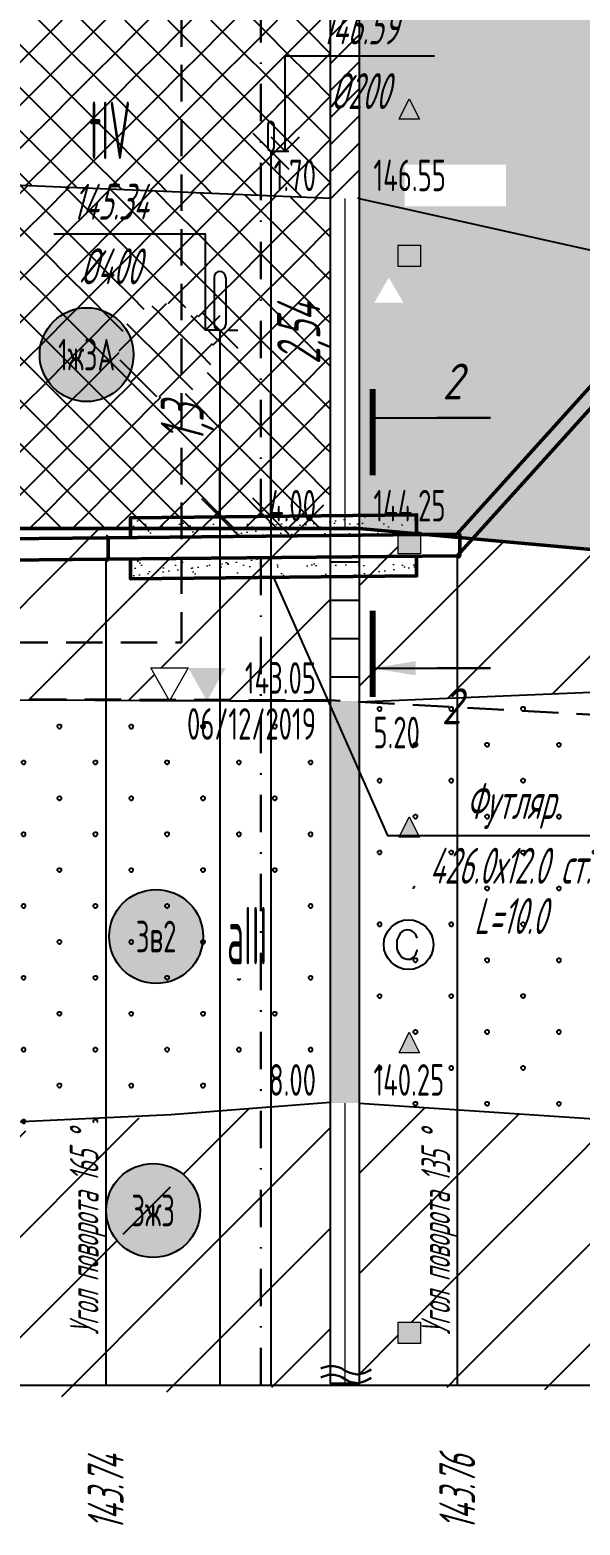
# Model space of a CAD drawing. Header units: metres. Extents: x -30 to 2050, y -904 to 400.
# Drawn here: x 759.4 to 797.7, y 120.2 to 224.4 of the extents above; entities that cross this region are included whole.
import ezdxf
from ezdxf.enums import TextEntityAlignment as Align

# ---------------------------------------------------------------- set-up
doc = ezdxf.new("R2010")
doc.units = ezdxf.units.M
doc.header["$LTSCALE"] = 0.2
doc.linetypes.add('DASHDOT', pattern=[27, 13, -7, 0, -7])
doc.linetypes.add('штриховая', pattern=[19.05, 12.7, -6.35])
for name, color, linetype in [('Level 1', 7, 'Continuous'), ('ВЫНОСКИ', 7, 'Continuous'), ('МГТ_ИГ_Геология', 252, 'Continuous'), ('Примыкания', 7, 'Continuous'), ('Таблица', 7, 'Continuous'), ('Трубы', 7, 'Continuous'), ('Узлы', 7, 'Continuous'), ('Футляры', 7, 'Continuous')]:
    doc.layers.add(name, color=color, linetype=linetype)
for name, color, linetype, lineweight in [('МГТ_НВК_В1_выноски', 7, 'Continuous', 30), ('МГТ_НВК_котлованы', 7, 'Continuous', 30), ('МГТ_НВК_Линии построения профиля', 7, 'Continuous', 25), ('МГТ_НВК_Текст', 7, 'Continuous', 25)]:
    doc.layers.add(name, color=color, linetype=linetype, lineweight=lineweight)
doc.styles.add('SPDS', font='SPDS', dxfattribs={"width": 0.7, "oblique": 15, "height": 2.5})
doc.styles.add('SPDS_2.5', font='spds.shx', dxfattribs={"oblique": 15, "height": 2.5})
doc.styles.get("Standard").update_dxf_attribs({"font": 'SPDS.shx', "width": 0.7, "oblique": 15, "height": 3})
doc.styles.add('Стиль Simplex', font='simplex.shx')
doc.dimstyles.new('ISO-25', dxfattribs={"dimtxt": 2.5, "dimasz": 2.5, "dimexe": 1.25, "dimexo": 0.625, "dimtad": 1, "dimtxsty": 'Standard', "dimcen": 2.5, "dimadec": 0, "dimazin": 0, "dimtfac": 1, "dimtmove": 0, "dimatfit": 3, "dimfxl": 1, "dimarcsym": 0})
doc.dimstyles.new('Stand 1', dxfattribs={"dimtxt": 1, "dimasz": 0.4, "dimexe": 0.25, "dimexo": 0.1, "dimgap": 0.2, "dimtad": 0, "dimrnd": 0.05, "dimzin": 1, "dimtxsty": 'Standard', "dimblk": 'OBLIQUE', "dimcen": 2.5, "dimadec": 0, "dimazin": 0, "dimtfac": 1, "dimtmove": 0, "dimatfit": 3, "dimfxl": 1, "dimarcsym": 0})
pattern_1 = [(45, (-8.669, 494.728), (0, 21), [9.8995, -19.799]), (45, (5.331, 480.728), (0, 21), [9.8995, -19.799]), (45, (-8.669, 480.728), (0, 21), [14.142, -15.5565]), (45, (1.331, 490.728), (0, 21), [15.556, -14.1425]), (45, (-1.669, 480.728), (0, 21), [19.799, -9.8995]), (45, (-8.669, 487.728), (0, 21), [19.799, -9.8995])]
pattern_2 = [(225, (-5.6692, 480.7283), (3e-16, -3), [2.1213, -2.121341]), (315, (-7.1692, 482.2283), (3, 0), [2.1213, -2.121341]), (45, (-8.6692, 480.7283), (0, 3), [2.1213, -2.121341]), (135, (-7.1692, 479.2283), (-3, 3e-16), [2.1213, -2.121341])]

# ---------------------------------------------------------------- blocks, each defined once
blk = doc.blocks.new('_OBLIQUE')
at = {"color": 0, "linetype": 'ByBlock', "lineweight": -2}
blk.add_line((0.5, 0.5), (-0.5, -0.5), dxfattribs=at)
blk = doc.blocks.new('*D12')
at = {"layer": 'Defpoints', "color": 0, "transparency": 16777216}
for p in [(776.19, 215.93), (776.19, 215.93), (776.19, 190.5)]:
    blk.add_point(p, dxfattribs=at)
at = {"layer": 'Примыкания', "color": 0, "lineweight": -2, "transparency": 16777216}
for p, q in [((776.19, 215.93), (776.19, 207.24)), ((776.82, 215.93), (777.44, 215.93)), ((776.19, 190.5), (776.19, 199.19)), ((776.82, 190.5), (777.44, 190.5))]:
    blk.add_line(p, q, dxfattribs=at)
at = {"layer": 'Примыкания', "color": 0, "lineweight": -2, "transparency": 16777216, "xscale": 2.5, "yscale": 2.5, "zscale": 2.5}
for p, rotation in [((776.19, 215.93), 90), ((776.19, 190.5), 270)]:
    blk.add_blockref('_OBLIQUE', p, dxfattribs=dict(at, rotation=rotation))
at = {"layer": 'Примыкания', "color": 0, "transparency": 16777216, "insert": (778.48, 203.21), "char_height": 3, "width": 6.0625, "attachment_point": 5, "rotation": 90}
blk.add_mtext('2,54', dxfattribs=at)
blk = doc.blocks.new('*D14')
at = {"layer": 'Defpoints', "color": 0, "transparency": 16777216}
for p in [(772.64, 203.45), (772.64, 203.45), (772.64, 190.46)]:
    blk.add_point(p, dxfattribs=at)
at = {"layer": 'Примыкания', "color": 0, "lineweight": -2, "transparency": 16777216}
for p, q in [((772.64, 203.45), (772.64, 199.68)), ((773.26, 203.45), (773.89, 203.45)), ((772.64, 190.46), (772.64, 194.23)), ((773.26, 190.46), (773.89, 190.46))]:
    blk.add_line(p, q, dxfattribs=at)
at = {"layer": 'Примыкания', "color": 0, "lineweight": -2, "transparency": 16777216, "xscale": 2.5, "yscale": 2.5, "zscale": 2.5}
for p, rotation in [((772.64, 203.45), 90), ((772.64, 190.46), 270)]:
    blk.add_blockref('_OBLIQUE', p, dxfattribs=dict(at, rotation=rotation))
at = {"layer": 'Примыкания', "color": 0, "transparency": 16777216, "insert": (770.37, 196.96), "char_height": 3, "width": 4.1812, "attachment_point": 5, "rotation": 90}
blk.add_mtext('1,3', dxfattribs=at)
blk = doc.blocks.new('PR_KV')
at = {"layer": 'Level 1', "linetype": 'Continuous', "lineweight": 20}
blk.add_hatch(color=256, dxfattribs=at).paths.add_polyline_path([(-0.077, 0.075), (0.077, 0.075), (0.077, -0.075), (-0.077, -0.075)])
at = {"layer": 'Level 1', "color": 7, "linetype": 'Continuous', "lineweight": 20, "flags": 128}
blk.add_lwpolyline([(-0.077, 0.075), (0.077, 0.075), (0.077, -0.075), (-0.077, -0.075)], close=True, dxfattribs=at)
blk = doc.blocks.new('PR_TR')
at = {"layer": 'Level 1', "linetype": 'Continuous', "lineweight": 20}
blk.add_hatch(color=256, dxfattribs=at).paths.add_polyline_path([(0.072, -0.049), (-0.071, -0.049), (-0.001, 0.094)])
at = {"layer": 'Level 1', "color": 7, "linetype": 'Continuous', "lineweight": 20, "flags": 128}
blk.add_lwpolyline([(0.072, -0.049), (-0.071, -0.049), (-0.001, 0.094)], close=True, dxfattribs=at)
blk = doc.blocks.new('CCE')
at = {"layer": 'МГТ_ИГ_Геология', "flags": 128}
blk.add_lwpolyline([(0.238, 0.049), (0.229, 0.075), (0.212, 0.091), (0.196, 0.103), (0.17, 0.107), (0.147, 0.103), (0.131, 0.093), (0.119, 0.084), (0.112, 0.068), (0.103, 0.049), (0.096, 0.035), (0.096, 0.014), (0.096, -0.005), (0.096, -0.023), (0.1, -0.04), (0.114, -0.063), (0.131, -0.084), (0.142, -0.091), (0.168, -0.098), (0.191, -0.096), (0.203, -0.091), (0.226, -0.07), (0.233, -0.049), (0.238, -0.04), (0.238, -0.033)], dxfattribs=at)
at = {"layer": 'МГТ_ИГ_Геология'}
blk.add_circle((0.178, 0.004), 0.173, dxfattribs=at)
blk = doc.blocks.new('круг3_-26_3')
at = {"true_color": 0xffffff}
blk.add_hatch(color=7, dxfattribs=at).paths.add_polyline_path([(-0.327, 0, 1), (0.327, 0, 1)])
at = {"color": 7, "lineweight": 25}
blk.add_circle((0, 0), 0.327, dxfattribs=at)
at = {"color": 7, "lineweight": 25, "style": 'Стиль Simplex', "width": 0.590909}
blk.add_text('3ж3', height=0.22, dxfattribs=at).set_placement((0, 0), align=Align.MIDDLE_CENTER)
blk = doc.blocks.new('круг3_-30_2')
at = {"true_color": 0xffffff}
blk.add_hatch(color=7, dxfattribs=at).paths.add_polyline_path([(-0.327, 0, 1), (0.327, 0, 1)])
at = {"color": 7, "lineweight": 25}
blk.add_circle((0, 0), 0.327, dxfattribs=at)
at = {"color": 7, "lineweight": 25, "style": 'Стиль Simplex', "width": 0.590909}
blk.add_text('3в2', height=0.22, dxfattribs=at).set_placement((0, 0), align=Align.MIDDLE_CENTER)
blk = doc.blocks.new('DN')
at = {"linetype": 'Continuous', "lineweight": 30, "flags": 128}
for points in [[(-0.126, -0.007), (-0.117, -0.002), (-0.073, 0.011), (-0.033, 0.011), (0.003, 0), (0.02, -0.007), (0.039, -0.019), (0.074, -0.037), (0.103, -0.043), (0.125, -0.048), (0.151, -0.043), (0.18, -0.036), (0.213, -0.019), (0.223, -0.012)], [(-0.126, -0.068), (-0.117, -0.063), (-0.073, -0.05), (-0.033, -0.05), (0.003, -0.059), (0.02, -0.067), (0.039, -0.079), (0.074, -0.098), (0.103, -0.103), (0.125, -0.108), (0.151, -0.103), (0.18, -0.095), (0.213, -0.079), (0.223, -0.072)]]:
    blk.add_lwpolyline(points, dxfattribs=at)
blk = doc.blocks.new('круг1_-26_3_-64_')
at = {"layer": 'МГТ_ИГ_Геология', "true_color": 0xffffff}
blk.add_hatch(color=7, dxfattribs=at).paths.add_polyline_path([(-0.327, 0, 1), (0.327, 0, 1)])
at = {"color": 7, "lineweight": 25}
blk.add_circle((0, 0), 0.327, dxfattribs=at)
at = {"color": 7, "lineweight": 20, "style": 'Стиль Simplex', "width": 0.590909}
blk.add_text('1ж3А', height=0.22, dxfattribs=at).set_placement((0, 0), align=Align.MIDDLE_CENTER)
blk = doc.blocks.new('разрез')
at = {"layer": 'ВЫНОСКИ', "const_width": 42}
blk.add_lwpolyline([(600, 0), (0, 0)], dxfattribs=at)
at = {"layer": 'ВЫНОСКИ', "lineweight": 30}
blk.add_leader([(400, 0), (400, -823), (400, -447)], dimstyle='Stand 1', override={"dimasz": 300, "dimgap": 0.2, "dimtad": 0}, dxfattribs=at)

msp = doc.modelspace()

# ---------------------------------------------------------------- hatches: boundary and pattern name
at = {"lineweight": 20}
h = msp.add_hatch(dxfattribs=at)
h.set_pattern_fill('AR-SAND', color=256, scale=0.03, style=0)
h.set_pattern_definition([(37.5, (507.8753, 298.2982), (-0.048001, 1.4682397), [0, -1.15824, 0, -1.2954, 0, -1.23825]), (7.5, (507.8753, 298.2982), (1.34857, 2.150475), [0, -0.62484, 0, -1.04394, 0, -0.40005]), (327.5, (506.938, 298.2982), (2.372977, 0.0043116), [0, -0.381, 0, -1.3716, 0, -1.7907]), (317.5, (506.938, 298.2982), (2.29067, 0.668788), [0, -0.1905, 0, -0.89916, 0, -1.0287])])
h.paths.add_polyline_path([(786.34361, 190.57768), (766.416, 190.40095), (766.4298, 189.02108), (786.34417, 189.19769)])
h.paths.add_polyline_path([(786.34401, 187.72551), (766.41715, 187.52095), (766.4177, 186.14096), (786.34401, 186.34551)])
at = {"layer": 'МГТ_ИГ_Геология'}
h = msp.add_hatch(dxfattribs=at)
h.set_pattern_fill('GR24', color=251, scale=10, style=0, pattern_type=2)
h.set_pattern_definition(pattern_2)
h.paths.add_polyline_path([(780.33811, 229.78691), (765.01224, 232.02349), (764.64581, 231.96248), (759.05962, 231.19535), (755.52478, 230.39774), (755.18336, 234.20072), (754.31763, 234.19702), (743.63152, 234.14916), (736.27397, 233.28178), (736.04988, 231.5154), (735.47445, 225.97593), (728.93265, 226.105), (726.81304, 225.99516), (685.38773, 224.69464), (676.50506, 224.37615), (676.17375, 224.40943), (672.00759, 222.60765), (665.30572, 222.11455), (665.30572, 209.9674), (688.5686, 204.65629), (754.35515, 213.72826), (780.33811, 212.63666)])
h.paths.add_polyline_path([(696.84325, 218.08222, -1), (690.2974, 218.08222, -1)], flags=16)
h.paths.add_polyline_path([(772.16727, 202.04456, -1), (765.62143, 202.04456, -1)])
h.paths.add_polyline_path([(775.07382, 228.58666), (779.88811, 228.58666), (779.88811, 231.88666), (775.07382, 231.88666)], flags=24)
h.paths.add_polyline_path([(775.07382, 212.58666), (779.88811, 212.58666), (779.88811, 215.88666), (775.07382, 215.88666)], flags=25)
h.paths.add_polyline_path([(762.53224, 214.37683), (767.42747, 214.37683), (767.42747, 220.37683), (762.53224, 220.37683)], flags=24)
h.paths.add_polyline_path([(665.75572, 209.9174), (673.04619, 209.9174), (673.04619, 213.2174), (665.75572, 213.2174)], flags=24)
h.paths.add_polyline_path([(665.75572, 221.9174), (673.04619, 221.9174), (673.04619, 225.2174), (665.75572, 225.2174)], flags=24)
h.paths.add_polyline_path([(731.00323, 219.83963), (744.44568, 219.83963), (744.44568, 214.54501), (731.00323, 214.54501)], flags=16)
h.paths.add_polyline_path([(733.20504, 215.44363), (740.75504, 215.44363), (741.80033, 219.34469), (734.25033, 219.34469)], flags=8)
h = msp.add_hatch(dxfattribs=at)
h.set_pattern_fill('CONSIST', color=251, scale=0.42, style=0, pattern_type=2)
h.set_pattern_definition([(45, (265.3409, -1252.8633), (-0.9429269, 0.9429269), [])])
h.paths.add_polyline_path([(780.33811, 229.63666), (782.33811, 229.63666), (782.33811, 212.63666), (780.33811, 212.63666)])
h = msp.add_hatch(dxfattribs=at)
h.set_pattern_fill('GR24', color=251, scale=10, style=0, pattern_type=2)
h.set_pattern_definition(pattern_2)
edge = h.paths.add_edge_path(flags=16)
edge.add_arc((875.40307, 208.72057), 3.27292, 0, 360)
h.paths.add_polyline_path([(786.55725, 218.1426), (785.12725, 218.1426), (785.82725, 219.5726)], flags=16)
h.paths.add_polyline_path([(880.59788, 205.35271), (885.49312, 205.35271), (885.49312, 211.35271), (880.59788, 211.35271)], flags=16)
h.paths.add_polyline_path([(785.50468, 212.09147), (792.56757, 212.09147), (792.56757, 214.97371), (785.50468, 214.97371)], flags=16)
h.paths.add_polyline_path([(955.94978, 185.13383), (955.82521, 222.30262), (955.82521, 185.13383)])
h.paths.add_polyline_path([(953.86677, 222.1373), (950.24841, 222.20318), (935.15406, 222.79744), (926.55239, 223.13319), (920.83195, 222.09764), (912.16221, 222.37971), (910.34876, 222.0488), (893.70255, 222.57053), (883.63961, 222.83396), (870.69653, 223.19205), (863.24358, 223.2454), (850.07947, 223.40335), (834.99823, 223.82348), (827.95755, 224.5217), (822.29212, 225.1321), (819.77855, 226.17563), (811.56915, 226.70403), (799.16984, 227.22587), (792.1436, 227.97416), (783.49255, 229.23666), (782.33811, 229.23666), (782.33811, 212.63666), (798.81958, 208.9659), (817.46317, 205.06735), (837.89559, 201.08817), (859.74355, 197.17554), (882.63378, 193.47662), (906.19299, 190.13859), (930.04789, 187.3086), (953.82521, 185.13383)])
h.paths.add_polyline_path([(897.32304, 208.2142), (910.76549, 208.2142), (910.76549, 202.91958), (897.32304, 202.91958)], flags=16)
h.paths.add_polyline_path([(899.52486, 203.8182), (907.07486, 203.8182), (908.12014, 207.71926), (900.57014, 207.71926)], flags=8)
h = msp.add_hatch(dxfattribs=at)
h.set_pattern_fill('GR24', color=251, scale=10, style=0, pattern_type=2)
h.set_pattern_definition([(225, (3, -26.7315), (3e-16, -3), [2.1213, -2.121341]), (315, (1.5, -25.2315), (3, 0), [2.1213, -2.121341]), (45, (0, -26.7315), (0, 3), [2.1213, -2.121341]), (135, (1.5, -28.2315), (-3, 3e-16), [2.1213, -2.121341])])
h.paths.add_polyline_path([(780.33811, 212.63666), (754.35515, 213.72826), (688.5686, 204.65629), (694.86474, 203.21882, -0.342796752), (698.77988, 202.32496), (754.35515, 189.63666), (780.33811, 189.63666)])
h.paths.add_polyline_path([(772.16727, 202.04456, -1), (765.62143, 202.04456, -1)], flags=16)
h.paths.add_polyline_path([(775.07382, 212.58666), (779.88811, 212.58666), (779.88811, 215.88666), (775.07382, 215.88666)], flags=24)
h = msp.add_hatch(dxfattribs=at)
h.set_pattern_fill('GR24', color=251, scale=10, style=0, pattern_type=2)
h.set_pattern_definition(pattern_2)
h.paths.add_polyline_path([(859.74355, 197.17554), (837.89559, 201.08817), (817.46317, 205.06735), (798.81958, 208.9659), (782.33811, 212.63666), (782.33811, 189.63666), (785.10351, 189.38666), (786.60811, 189.38666), (786.60811, 189.25064), (953.82521, 174.13383), (953.82521, 185.13383), (930.04789, 187.3086), (906.19299, 190.13859), (882.63378, 193.47662)])
h.paths.add_polyline_path([(786.60811, 207.88666), (785.06811, 207.88666), (785.06811, 209.38666), (786.60811, 209.38666)], flags=16)
h.paths.add_polyline_path([(785.41811, 205.37332), (783.40811, 205.37332), (784.40811, 207.12332)], flags=16)
h.paths.add_polyline_path([(877.54873, 188.8443, -1), (871.00289, 188.8443, -1)], flags=16)
h.paths.add_polyline_path([(871.37343, 187.1943), (877.17819, 187.1943), (877.17819, 190.4943), (871.37343, 190.4943)], flags=24)
h.paths.add_polyline_path([(948.44079, 182.2486), (953.50269, 182.2486), (953.50269, 185.5486), (948.44079, 185.5486)], flags=24)
h.paths.add_polyline_path([(813.57929, 197.7521), (827.02174, 197.7521), (827.02174, 192.45748), (813.57929, 192.45748)], flags=16)
h.paths.add_polyline_path([(815.75336, 193.25255), (823.4196, 193.25255), (824.49263, 197.25716), (816.82639, 197.25716)], flags=8)
h.paths.add_polyline_path([(924.51946, 182.95264), (937.96191, 182.95264), (937.96191, 177.65802), (924.51946, 177.65802)], flags=16)
h.paths.add_polyline_path([(926.69353, 178.45309), (934.35977, 178.45309), (935.4328, 182.4577), (927.76656, 182.4577)], flags=8)
h = msp.add_hatch(dxfattribs=at)
h.set_pattern_fill('GR38', color=251, scale=10, style=0, pattern_type=2)
h.set_pattern_definition(pattern_1)
edge = h.paths.add_edge_path(flags=16)
edge.add_arc((721.6046, 185.9866), 0.28295, 0, 360)
h.paths.add_polyline_path([(669.57572, 190.2174), (668.03572, 190.2174), (668.03572, 191.7174), (669.57572, 191.7174)], flags=16)
h.paths.add_polyline_path([(774.8262, 189.58666), (779.88811, 189.58666), (779.88811, 192.88666), (774.8262, 192.88666)], flags=16)
h.paths.add_polyline_path([(780.33811, 189.63666), (754.35515, 189.63666), (732.12261, 194.71254), (665.30572, 194.9674), (665.30572, 177.9674), (769.11987, 177.66891), (767.83811, 179.93666), (770.43811, 179.93666), (769.15628, 177.66881), (780.33811, 177.63666)])
h.paths.add_polyline_path([(690.32498, 186.91941), (703.76744, 186.91941), (703.76744, 181.62479), (690.32498, 181.62479)], flags=16)
h.paths.add_polyline_path([(692.49905, 182.46883), (700.11248, 182.46883), (701.17239, 186.42447), (693.55896, 186.42447)], flags=0)
h = msp.add_hatch(dxfattribs=at)
h.set_pattern_fill('CONSIST', color=251, scale=0.84, angle=-44.999962, style=0, pattern_type=2)
h.set_pattern_definition([(4e-05, (265.341, -1252.8633), (-2e-06, 2.667), [])])
h.paths.add_polyline_path([(780.33811, 189.63666), (782.33811, 189.63666), (782.37854, 177.63666), (780.37854, 177.63666)])
h = msp.add_hatch(dxfattribs=at)
h.set_pattern_fill('GR38', color=251, scale=10, style=0, pattern_type=2)
h.set_pattern_definition([(45, (78.632, 440.956), (0, 21), [9.8995, -19.799]), (45, (92.632, 426.956), (0, 21), [9.8995, -19.799]), (45, (78.632, 426.956), (0, 21), [14.142, -15.5565]), (45, (88.632, 436.956), (0, 21), [15.556, -14.1425]), (45, (85.632, 426.956), (0, 21), [19.799, -9.8995]), (45, (78.632, 433.956), (0, 21), [19.799, -9.8995])])
h.paths.add_polyline_path([(873.74736, 181.37305), (786.60811, 189.25064), (786.60811, 187.88666), (785.06811, 187.88666), (785.06811, 189.38986), (782.33811, 189.63666), (782.33811, 177.58378)])
at = {"layer": 'МГТ_ИГ_Геология', "true_color": 0x0000ff}
msp.add_hatch(color=5, dxfattribs=at).paths.add_polyline_path([(771.73811, 177.63666), (770.43811, 179.93666), (773.03811, 179.93666)])
at = {"layer": 'МГТ_ИГ_Геология'}
h = msp.add_hatch(dxfattribs=at)
h.set_pattern_fill('GR28', color=251, scale=10, style=0, pattern_type=2)
h.set_pattern_definition([(90, (78.6323, 427.0358), (-2.5, 2.5), [0.11, -4.89]), (45, (78.6323, 427.146), (-2.5, 2.5), [0.113137, -3.422397]), (0, (78.7123, 427.2258), (2.5, 2.5), [0.11, -4.89]), (315, (78.8223, 427.226), (2.5, 2.5), [0.113137, -3.422397]), (90, (78.9023, 427.0358), (-2.5, 2.5), [0.11, -4.89]), (45, (78.8223, 426.956), (-2.5, 2.5), [0.113137, -3.422397]), (0, (78.7123, 426.9558), (2.5, 2.5), [0.11, -4.89]), (315, (78.6323, 427.036), (2.5, 2.5), [0.113137, -3.422397])])
h.paths.add_polyline_path([(833.95458, 175.13329), (837.10179, 179.85395), (782.33811, 177.58378), (782.33811, 149.63666), (798.32116, 148.56456), (806.79551, 151.05252), (813.68324, 154.12246), (819.25955, 157.68671), (823.79964, 161.65759), (827.5787, 165.94743), (830.87195, 170.46855)])
edge = h.paths.add_edge_path(flags=0)
edge.add_arc((802.27086, 162.18938), 0.80118, 0, 360)
edge = h.paths.add_edge_path(flags=16)
edge.add_arc((787.62301, 163.67524), 1.73295, 0, 360)
h.paths.add_polyline_path([(786.55725, 168.1426), (785.12725, 168.1426), (785.82725, 169.5726)], flags=16)
h.paths.add_polyline_path([(787.95811, 164.54666), (787.79811, 164.66666), (787.53811, 164.70666), (787.30811, 164.66666), (787.14811, 164.56666), (787.03708, 164.48339), (786.79811, 163.97888), (786.79811, 163.77666), (786.79811, 163.40666), (786.83811, 163.23666), (786.97811, 163.00666), (787.14811, 162.79666), (787.25811, 162.72666), (787.51811, 162.65666), (787.74811, 162.67666), (787.86811, 162.72666), (788.09811, 162.93666), (788.21811, 163.29666), (788.21811, 163.04622), (787.82021, 162.68293), (787.38614, 162.64518), (787.07927, 162.84046), (786.79811, 163.30237), (786.79811, 163.58666), (786.79811, 163.98666), (786.86811, 164.12666), (786.95811, 164.31666), (787.03714, 164.4973), (787.4049, 164.72715), (787.83696, 164.66068)], flags=0)
h.paths.add_polyline_path([(785.82725, 154.5726), (786.55725, 153.1426), (785.12725, 153.1426)], flags=16)
h.paths.add_polyline_path([(800.08039, 160.53938), (804.46134, 160.53938), (804.46134, 163.83938), (800.08039, 163.83938)], flags=16)
h = msp.add_hatch(dxfattribs=at)
h.set_pattern_fill('GR28', color=251, scale=10, style=0, pattern_type=2)
h.set_pattern_definition([(90, (-8.6692, 480.8083), (-2.5, 2.5), [0.11, -4.89]), (45, (-8.6692, 480.9183), (-2.5, 2.5), [0.113137, -3.422397]), (0, (-8.5892, 480.9983), (2.5, 2.5), [0.11, -4.89]), (315, (-8.4792, 480.9983), (2.5, 2.5), [0.113137, -3.422397]), (90, (-8.3992, 480.8083), (-2.5, 2.5), [0.11, -4.89]), (45, (-8.4792, 480.7283), (-2.5, 2.5), [0.113137, -3.422397]), (0, (-8.5892, 480.7283), (2.5, 2.5), [0.11, -4.89]), (315, (-8.6692, 480.8083), (2.5, 2.5), [0.113137, -3.422397])])
h.paths.add_polyline_path([(780.33811, 177.63666), (773.33811, 177.63666), (769.13811, 177.63666), (769.11987, 177.66891), (721.62923, 177.80546), (727.95786, 172.81992), (732.83044, 168.28887), (736.7256, 164.15735), (740.12201, 160.37043), (743.49831, 156.87314), (747.33314, 153.61054), (751.62047, 149.67424), (758.29301, 147.5696), (760.34935, 147.9163), (769.22229, 148.82806), (780.33811, 149.67586)])
edge = h.paths.add_edge_path(flags=16)
edge.add_arc((765.58392, 161.23417), 0.32552, 0, 360)
h.paths.add_polyline_path([(772.1439, 158.30009), (776.81056, 158.30009), (776.81056, 164.30009), (772.1439, 164.30009)], flags=16)
h.paths.add_polyline_path([(774.8262, 149.58666), (779.88811, 149.58666), (779.88811, 152.88666), (774.8262, 152.88666)], flags=16)
h.paths.add_polyline_path([(745.28047, 170.1908), (758.72292, 170.1908), (758.72292, 164.89618), (745.28047, 164.89618)], flags=16)
h.paths.add_polyline_path([(747.48229, 165.98845), (755.20729, 165.98845), (756.20068, 169.69586), (748.47568, 169.69586)], flags=8)
msp.add_hatch(color=251, dxfattribs=at).paths.add_polyline_path([(780.37854, 177.63666), (782.37854, 177.63666), (782.33811, 149.63666), (780.33811, 149.63666)])
h = msp.add_hatch(dxfattribs=at)
h.set_pattern_fill('GR38', color=251, scale=10, style=0, pattern_type=2)
h.set_pattern_definition([(45, (20.493, -793.914), (0, 21), [9.8995, -19.799]), (45, (34.493, -807.914), (0, 21), [9.8995, -19.799]), (45, (20.493, -807.914), (0, 21), [14.142, -15.5565]), (45, (30.493, -797.914), (0, 21), [15.556, -14.1425]), (45, (27.493, -807.914), (0, 21), [19.799, -9.8995]), (45, (20.493, -800.914), (0, 21), [19.799, -9.8995])])
edge = h.paths.add_edge_path(flags=16)
edge.add_arc((767.99221, 142.15289), 3.27292, 0, 360)
h.paths.add_polyline_path([(765.70887, 140.50289), (770.27554, 140.50289), (770.27554, 143.80289), (765.70887, 143.80289)], flags=0)
h.paths.add_polyline_path([(710.49894, 127.00689), (780.33811, 130.02348), (780.33811, 149.67586), (769.22229, 148.82806), (760.34935, 147.9163), (752.82862, 146.64829), (745.76944, 144.73174), (738.28115, 141.87439), (729.47308, 137.78395), (718.45458, 132.16815)])
h = msp.add_hatch(dxfattribs=at)
h.set_pattern_fill('GR38', color=251, scale=10, style=0, pattern_type=2)
h.set_pattern_definition(pattern_1)
edge = h.paths.add_edge_path(flags=16)
edge.add_arc((884.72376, 132.32255), 1.32084, 0, 360)
h.paths.add_polyline_path([(786.60811, 134.38666), (786.60811, 132.88666), (785.06811, 132.88666), (785.06811, 134.38666)], flags=16)
h.paths.add_polyline_path([(782.33811, 130.02348), (953.96605, 125.57214), (953.82521, 138.13383), (782.33811, 149.63666)])
h.paths.add_polyline_path([(823.96245, 138.05602), (837.4049, 138.05602), (837.4049, 132.7614), (823.96245, 132.7614)], flags=16)
h.paths.add_polyline_path([(826.16427, 133.66002), (833.75802, 133.66002), (834.8033, 137.56108), (827.20955, 137.56108)], flags=8)

# ---------------------------------------------------------------- linework, layer by layer
at = {"layer": 'МГТ_ИГ_Геология', "linetype": 'Continuous', "lineweight": 0}
for p, q in [((781.33811, 212.63666), (781.33811, 189.63666)), ((781.33811, 149.63666), (781.33811, 130.11493)), ((781.33811, 149.63666), (781.33811, 130.11493))]:
    msp.add_line(p, q, dxfattribs=at)
at = {"layer": 'МГТ_ИГ_Геология', "linetype": 'Continuous', "lineweight": 25}
for p, q in [((773.33811, 177.63666), (780.33811, 177.63666)), ((782.33811, 149.63666), (953.82521, 138.13383))]:
    msp.add_line(p, q, dxfattribs=at)
msp.add_lwpolyline([(780.33811, 229.63666), (782.33811, 229.63666), (782.33811, 130.11493), (780.33811, 130.11493), (780.33811, 229.63666), (780.33811, 229.63666)], close=True, dxfattribs=at)
at = {"layer": 'МГТ_ИГ_Геология', "lineweight": 50, "flags": 128}
msp.add_lwpolyline([(551.68481, 216.63839), (639.63921, 212.09641), (641.63921, 212.09641), (663.30572, 209.9674), (665.30572, 209.9674), (754.35515, 189.63666), (782.33811, 189.63666), (782.33811, 189.63666), (953.82521, 174.13383)], dxfattribs=at)
at = {"layer": 'МГТ_ИГ_Геология', "linetype": 'Continuous', "lineweight": 25, "flags": 128}
for points in [[(780.33811, 212.63666), (754.35515, 213.72826), (688.5686, 204.65629)], [(782.33811, 212.63666), (798.81958, 208.9659), (817.46317, 205.06735), (837.89559, 201.08817), (859.74355, 197.17554), (882.63378, 193.47662), (906.19299, 190.13859), (930.04789, 187.3086), (953.82521, 185.13383)], [(782.33811, 177.58378), (873.74736, 181.37305)], [(665.30572, 177.9674), (780.33811, 177.63666)]]:
    msp.add_lwpolyline(points, dxfattribs=at)
at = {"layer": 'МГТ_ИГ_Геология', "color": 5, "linetype": 'штриховая', "lineweight": 30, "flags": 128}
msp.add_lwpolyline([(956.00664, 168.16837), (953.82521, 168.13383), (782.33811, 177.58378), (780.33811, 177.69399), (665.30572, 177.9674), (663.30572, 177.9674), (641.63921, 183.09641), (639.63921, 183.09641), (551.68481, 180.63839), (541.38081, 180.63839)], dxfattribs=at)
at = {"layer": 'МГТ_ИГ_Геология', "color": 5, "linetype": 'Continuous', "lineweight": 0, "true_color": 0x0000ff, "flags": 128}
msp.add_lwpolyline([(767.08811, 177.63666), (780.33811, 177.63666), (769.13811, 177.63666), (767.83811, 179.93666), (770.43811, 179.93666), (769.13811, 177.63666)], dxfattribs=at)
at = {"layer": 'МГТ_ИГ_Геология', "linetype": 'Continuous', "lineweight": 25}
msp.add_lwpolyline([(780.33811, 149.67586), (769.22229, 148.82806), (754.35515, 148.12116), (745.76944, 144.73174), (745.76944, 144.73174), (738.28115, 141.87439), (729.47308, 137.78395), (718.45458, 132.16815), (710.49894, 127.00689)], dxfattribs=at)
at = {"layer": 'МГТ_НВК_В1_выноски', "color": 34, "linetype": 'штриховая', "flags": 128}
msp.add_lwpolyline([(749.96628, 230.70597), (749.96628, 181.70597), (769.96628, 181.70597), (769.96628, 230.70597), (749.96628, 230.70597)], dxfattribs=at)
at = {"layer": 'МГТ_НВК_котлованы', "linetype": 'DASHDOT', "lineweight": 30, "flags": 128}
msp.add_lwpolyline([(775.48333, 130), (775.48333, 233.61302)], dxfattribs=at)
at = {"layer": 'Примыкания'}
for p, q in [((775.98554, 217.77322), (775.98554, 216.13162)), ((776.39594, 217.77322), (776.39594, 216.13162)), ((776.19074, 215.92642), (776.19074, 130)), ((772.23005, 207.13352), (772.23005, 203.85672)), ((773.04925, 207.13352), (773.04925, 203.85672)), ((772.63965, 203.44712), (772.63965, 130))]:
    msp.add_line(p, q, dxfattribs=at)
at = {"layer": 'Примыкания', "color": 0, "flags": 128}
for points in [[(776.19074, 215.92642), (777.19074, 215.92642), (777.19074, 222.55471), (787.59074, 222.55471)], [(776.19074, 216.92642), (777.19074, 215.92642), (778.19074, 216.92642)], [(772.64365, 203.44712), (771.64365, 203.44712), (771.64365, 210.15129), (761.06865, 210.15129)], [(772.64365, 204.44712), (771.64365, 203.44712), (770.64365, 204.44712)]]:
    msp.add_lwpolyline(points, dxfattribs=at)
at = {"layer": 'Примыкания'}
for centre, radius, start, end in [((776.19074, 217.77322), 0.2052, 360, 180), ((776.19074, 216.13162), 0.2052, 180, 0), ((772.63965, 207.13352), 0.4096, 0, 180), ((772.63965, 203.85672), 0.4096, 180, 360)]:
    msp.add_arc(centre, radius, start, end, dxfattribs=at)
at = {"layer": 'Таблица'}
msp.add_line((541.73873, 130), (955.8647, 130), dxfattribs=at)
at = {"layer": 'Трубы', "lineweight": 50, "flags": 128}
for points in [[(789.17834, 189.27745), (800.99574, 202.3362)], [(789.17834, 187.74125), (800.99574, 200.8)], [(755.35515, 188.91034), (764.68333, 189.00362)], [(764.68333, 189.00362), (789.17834, 189.24857)], [(755.35515, 187.41033), (764.68333, 187.50362)], [(764.68333, 187.50362), (789.17834, 187.74857)]]:
    msp.add_lwpolyline(points, dxfattribs=at)
at = {"layer": 'Узлы'}
for p, q in [((789.17834, 187.63884), (789.17834, 130)), ((764.68333, 187.40362), (764.68333, 130))]:
    msp.add_line(p, q, dxfattribs=at)
at = {"layer": 'Узлы', "lineweight": 50, "flags": 128}
for points in [[(764.68333, 189.10362, -0.414213598), (764.85333, 188.93362), (764.85333, 187.57362, -0.414213598), (764.68333, 187.40362, 0.414213598)], [(789.17834, 189.34857, -0.414213598), (789.34834, 189.17857), (789.34834, 187.81857, -0.414213598), (789.17834, 187.64857, 0.414213598)]]:
    msp.add_lwpolyline(points, format="xyb", dxfattribs=at)
at = {"layer": 'Футляры', "lineweight": 50, "flags": 128}
for points in [[(766.41651, 189.12095), (766.416, 190.40095), (786.3436, 190.60022), (786.34412, 189.32023)], [(766.41719, 187.42095), (766.4177, 186.14096), (786.34531, 186.34023), (786.3448, 187.62023)]]:
    msp.add_lwpolyline(points, dxfattribs=at)
at = {"layer": 'Футляры', "color": 0, "flags": 128}
msp.add_lwpolyline([(776.38065, 186.24059), (784.3171, 168.27778), (801.41085, 168.27778)], dxfattribs=at)

# ---------------------------------------------------------------- block references
at = {"layer": 'МГТ_ИГ_Геология', "xscale": 10, "yscale": 10, "zscale": 10}
for name, p in [('PR_TR', (785.83811, 218.63666)), ('PR_KV', (785.83811, 208.63666)), ('круг1_-26_3_-64_', (763.35364, 201.75243)), ('PR_KV', (785.83811, 188.63666)), ('PR_TR', (785.83811, 168.63666)), ('круг3_-30_2', (768.19866, 161.23417)), ('CCE', (784.00818, 160.62744)), ('PR_TR', (785.83811, 153.63666)), ('круг3_-26_3', (767.99221, 142.15289)), ('PR_KV', (785.83811, 133.63666)), ('DN', (780.94339, 131.21418))]:
    msp.add_blockref(name, p, dxfattribs=at)
at = {"layer": 'МГТ_НВК_Линии построения профиля', "yscale": 0.01, "zscale": 0.01, "rotation": 90}
for p, xscale in [((783.27421, 193.35), 0.01), ((783.27421, 183.91473), -0.01)]:
    msp.add_blockref('разрез', p, dxfattribs=dict(at, xscale=xscale))

# ---------------------------------------------------------------- texts
at = {"oblique": 15.0000004, "width": 0.7}
for s, p in [('Угол поворота 165 %%D', (764.18333, 133.5)), ('Угол поворота 135 %%D', (788.67834, 133.5))]:
    msp.add_text(s, height=2, rotation=90.0000025, dxfattribs=at).set_placement(p)
at = {"layer": 'МГТ_ИГ_Геология', "lineweight": 30, "style": 'Стиль Simplex', "width": 0.4}
for s, p in [('tIV', (763.53224, 217.37683)), ('aIII', (773.1439, 161.30009))]:
    msp.add_text(s, height=4, dxfattribs=at).set_placement(p, align=Align.MIDDLE_LEFT)
at = {"layer": 'МГТ_ИГ_Геология', "lineweight": 25, "style": 'Стиль Simplex', "width": 0.590909}
for s, p in [('1.70', (779.33811, 213.13666)), ('4.00', (779.33811, 190.13666)), ('8.00', (779.33811, 150.14682))]:
    msp.add_text(s, height=2.2, dxfattribs=at).set_placement(p, align=Align.RIGHT)
for s, p in [('146.55', (783.33811, 213.13666)), ('144.25', (783.33811, 190.13666)), ('140.25', (783.33811, 150.14682))]:
    msp.add_text(s, height=2.2, dxfattribs=at).set_placement(p)
at = {"layer": 'МГТ_ИГ_Геология', "color": 5, "lineweight": 25, "true_color": 0x0000ff, "style": 'Стиль Simplex', "width": 0.590909}
msp.add_text('143.05', height=2.2, dxfattribs=at).set_placement((779.33811, 178.13666), align=Align.RIGHT)
msp.add_text('06/12/2019', height=2.2, dxfattribs=at).set_placement((779.33811, 177.13666), align=Align.TOP_RIGHT)
msp.add_text('5.20', height=2.2, dxfattribs=at).set_placement((783.33811, 174.34061))
at = {"layer": 'МГТ_НВК_Текст', "color": 18, "true_color": 0x000000, "style": 'SPDS_2.5', "oblique": 15}
for p in [(788.83114, 199.88559), (788.77218, 177.26999)]:
    msp.add_text('2', height=2.5, dxfattribs=at).set_placement(p, align=Align.MIDDLE)
at = {"layer": 'Примыкания', "color": 0, "style": 'SPDS', "oblique": 15.0000004, "width": 0.7}
for s, p in [('146.59', (782.39074, 224.60689)), ('%%C200', (782.39074, 220.10689)), ('145.34', (764.99946, 212.40129)), ('%%C400', (764.99946, 207.90129))]:
    msp.add_text(s, height=2.5, dxfattribs=at).set_placement(p, align=Align.MIDDLE_CENTER)
at = {"layer": 'Таблица', "oblique": 15.0000004, "width": 0.7}
for s, p in [('143.74', (764.68333, 122.5)), ('143.76', (789.17834, 122.5))]:
    msp.add_text(s, height=2.5, rotation=90.0000025, dxfattribs=at).set_placement(p, align=Align.MIDDLE_CENTER)
at = {"layer": 'Футляры', "color": 0, "style": 'SPDS', "oblique": 15.0000004, "width": 0.7}
for s, p in [('Футляр', (792.86397, 170.66343)), ('426.0х12.0 ст.', (792.86397, 166.16343)), ('L=10.0', (792.86397, 162.66343))]:
    msp.add_text(s, height=2.5, dxfattribs=at).set_placement(p, align=Align.MIDDLE_CENTER)

# ---------------------------------------------------------------- dimensions: what is measured, and where the dimension line sits
at = {"layer": 'Примыкания'}
for base, p1, p2, picture, middle in [((776.19274, 215.92642), (776.19074, 190.49869), (776.19074, 215.92642), '*D12', (778.48065, 203.21256)), ((772.64165, 203.44712), (772.63965, 190.46318), (772.63965, 203.44712), '*D14', (770.36939, 196.95515))]:
    dim = msp.add_linear_dim(base=base, p1=p1, p2=p2, angle=90, dimstyle='ISO-25', override={"dimlfac": 0.1, "dimblk": 'OBLIQUE', "dimtmove": 2}, dxfattribs=at)
    dim.commit()
    dim.dimension.update_dxf_attribs({"geometry": picture, "text_midpoint": middle, "dimtype": 161})

doc.saveas('drawing.dxf')
